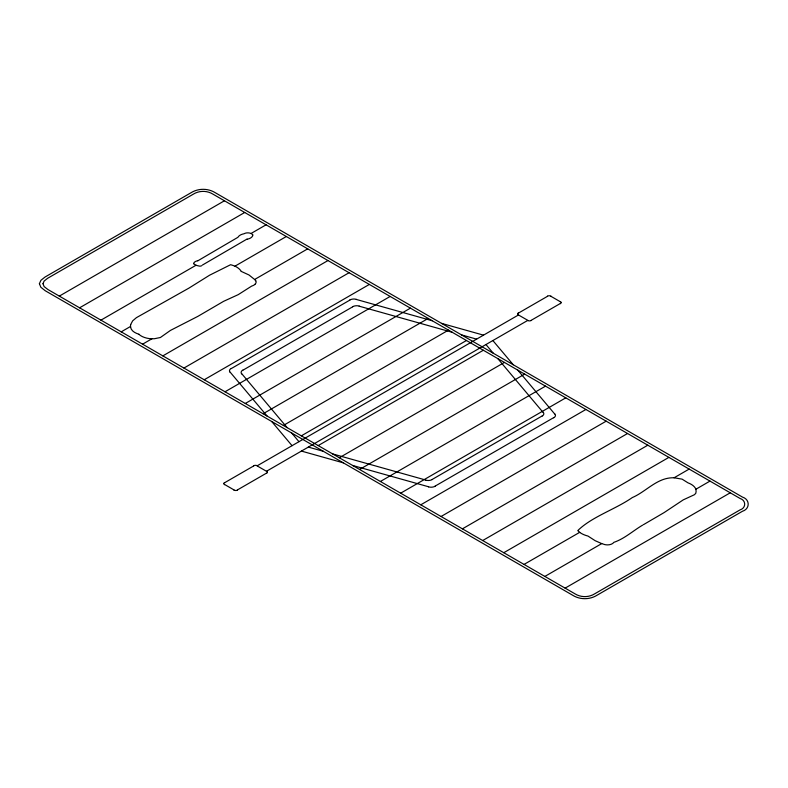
<?xml version="1.0" encoding="UTF-8"?>
<svg xmlns="http://www.w3.org/2000/svg" width="788" height="788" viewBox="0 0 788 788"><rect width="100%" height="100%" fill="white"/><g stroke="black" fill="none" stroke-linecap="round" stroke-linejoin="round"><path stroke-width="1.18" d="M130.69 324.508L132.64 320.864L136.422 317.653L188.864 288.152L209.588 275.209L230.579 264.719A20.862 12.047 0 0 1 234.913 266.196L286.339 236.508M254.908 284.36L255.519 283.67A7.122 4.107 0 0 0 255.775 280.784M250.978 233.524L266.078 224.807M202.309 265.132L246.989 239.079M59.317 296.111L224.442 200.773M79.588 307.812L244.713 212.474M100.953 320.145L196.084 265.221M121.214 331.846L130.581 326.439M142.579 344.179L152.045 338.712A22.133 12.775 0 0 0 154.32 338.741L160.378 337.52L170.425 330.428L197.877 316.362L223.605 301.331L238.232 294.643L251.707 286.074A7.929 4.58 0 0 0 254.918 284.36M241.295 271.427L249.018 274.992L254.613 279.494L307.704 248.841M162.85 355.88L327.975 260.542M183.939 368.055L349.064 272.727M204.21 379.757L369.336 284.429M231.317 368.538L349.892 300.08M242.97 370.163L352.719 306.798M225.023 391.774L390.149 296.446M245.295 403.476L410.42 308.147M263.094 413.759L428.219 318.421M283.355 425.451L448.48 330.123M301.331 435.833L466.457 340.495M224.718 482.67L253.825 465.866M518.474 313.072L547.581 296.268M237.355 489.969L266.462 473.164M531.112 320.361L560.219 303.557M318.214 445.584L483.339 350.246M339.303 457.759L504.428 362.421M359.574 469.461L524.7 374.123M380.387 481.478L545.513 386.14M400.659 493.18L565.784 397.841M432.218 479.429L541.967 416.064M435.035 486.157L553.609 417.689M420.792 504.803L585.917 409.464M441.053 516.504L606.179 421.166M462.418 528.837L627.543 433.499M482.689 540.538L647.815 445.2M503.778 552.713L668.904 457.375M524.05 564.415L579.712 532.324A22.271 12.854 0 0 1 577.771 530.58C591.995 516.662 615.33 509.383 632.331 497.553C645.628 491.87 656.355 478.621 671.494 477.814A22.172 12.795 0 0 1 674.055 477.774L682.093 479.143L687.993 482.847A17.75 10.254 0 0 1 695.932 489.299M674.065 477.804L689.165 469.077M544.863 576.432L601.727 543.602L605.026 544.656A6.836 3.95 0 0 0 613.832 542.361C624.638 538.667 633.05 530.767 642.663 525.113M695.686 489.358L709.988 481.094M565.124 588.134L730.249 492.796M643.451 524.68L664.107 512.594L683.255 499.868L694.415 494.716L695.774 493.327L696.1 491.545A20.665 11.928 0 0 0 695.745 489.348L695.745 489.348M197.827 260.798L237.917 237.306A9.357 5.398 0 0 1 243.975 233.78A5.26 3.034 0 0 1 251.027 233.494A5.083 2.935 0 0 1 252.633 234.893M601.707 543.592L595.137 540.686L587.956 536.047A21.217 12.253 0 0 1 579.673 532.333M356.334 299.45L432.277 320.765M441.575 323.375L483.507 335.146M359.161 306.177L452.282 332.309M461.581 334.92L476.592 339.135M308.335 447.091L323.356 451.307M332.654 453.918L425.776 480.05M301.42 451.081L343.351 462.851M352.65 465.462L428.593 486.777M139.023 334.27C135.309 333.147 130.69 330.881 130.512 326.439A22.97 13.258 0 0 1 130.7 324.518M550.851 296.268L560.219 301.666M224.718 484.561L234.075 489.969M254.632 279.504L255.726 280.794M492.874 340.554L513.254 364.755M517.775 370.124L554.693 413.976M485.96 344.543L493.258 353.211M497.78 358.579L543.05 412.341M241.886 373.886L287.157 427.648M291.678 433.016L298.977 441.684M230.234 372.251L267.152 416.103M271.673 421.472L292.062 445.683M518.307 315.062A2.551 1.468 0 0 1 517.568 314.176M517.568 313.851A2.551 1.468 0 0 1 518.307 312.964M253.647 465.767A2.551 1.468 0 0 1 257.272 465.767M224.541 484.659A2.551 1.468 0 0 1 223.802 483.773M223.802 483.458A2.551 1.468 0 0 1 224.541 482.571M237.523 490.067A2.551 1.468 0 0 1 233.908 490.067M267.368 472.376A2.551 1.468 0 0 1 266.63 473.263M266.63 471.175A2.551 1.468 0 0 1 267.368 472.061M531.279 320.46A2.551 1.468 0 0 1 527.665 320.46M561.125 302.769A2.551 1.468 0 0 1 560.386 303.656M560.386 301.568A2.551 1.468 0 0 1 561.125 302.454M547.404 296.17A2.551 1.468 0 0 1 551.029 296.17M352.581 306.719A5.812 3.349 0 0 1 359.249 306.079M241.709 373.936A5.812 3.349 0 0 1 242.832 370.084M432.356 479.508A5.812 3.349 0 0 1 425.687 480.148M543.218 412.291A5.812 3.349 0 0 1 542.105 416.143M252.899 234.903A8.205 4.738 0 0 1 247.068 239.237M201.561 265.792A2.561 1.478 0 0 1 198.379 265.842A7.752 4.472 0 0 1 196.074 265.241A7.496 4.324 0 0 1 193.71 263.684M193.553 263.684A6.166 3.556 0 0 1 197.788 260.72M349.754 300.001A5.812 3.349 0 0 1 356.422 299.351M230.057 372.3A5.812 3.349 0 0 1 231.179 368.459M554.87 413.927A5.812 3.349 0 0 1 553.747 417.778M435.173 486.235A5.812 3.349 0 0 1 428.514 486.876M151.946 338.84A16.824 9.712 0 0 1 138.895 334.309M235.011 266.186A19.818 11.446 0 0 1 241.266 271.427M39.4 283.68L40.818 287.226L45.29 290.772L572.561 595.186C579.929 599.845 589.739 599.845 597.107 595.186L742.463 511.264C750.097 508.959 750.097 499.395 742.463 497.09L215.439 192.814C208.071 188.155 198.261 188.155 190.893 192.814L45.054 277.021L40.937 280.282L39.4 283.68M42.985 283.71L44.118 286.566L47.93 289.531L574.954 593.807C580.884 597.56 588.784 597.56 594.723 593.807L740.07 509.885C746.226 508.033 746.226 500.321 740.07 498.469L213.046 194.193C207.116 190.44 199.216 190.44 193.277 194.193L47.536 278.341L44.118 281.08L42.985 283.71M518.474 314.964L257.095 465.866L266.462 471.273L527.832 320.361L518.474 314.964"/></g></svg>
